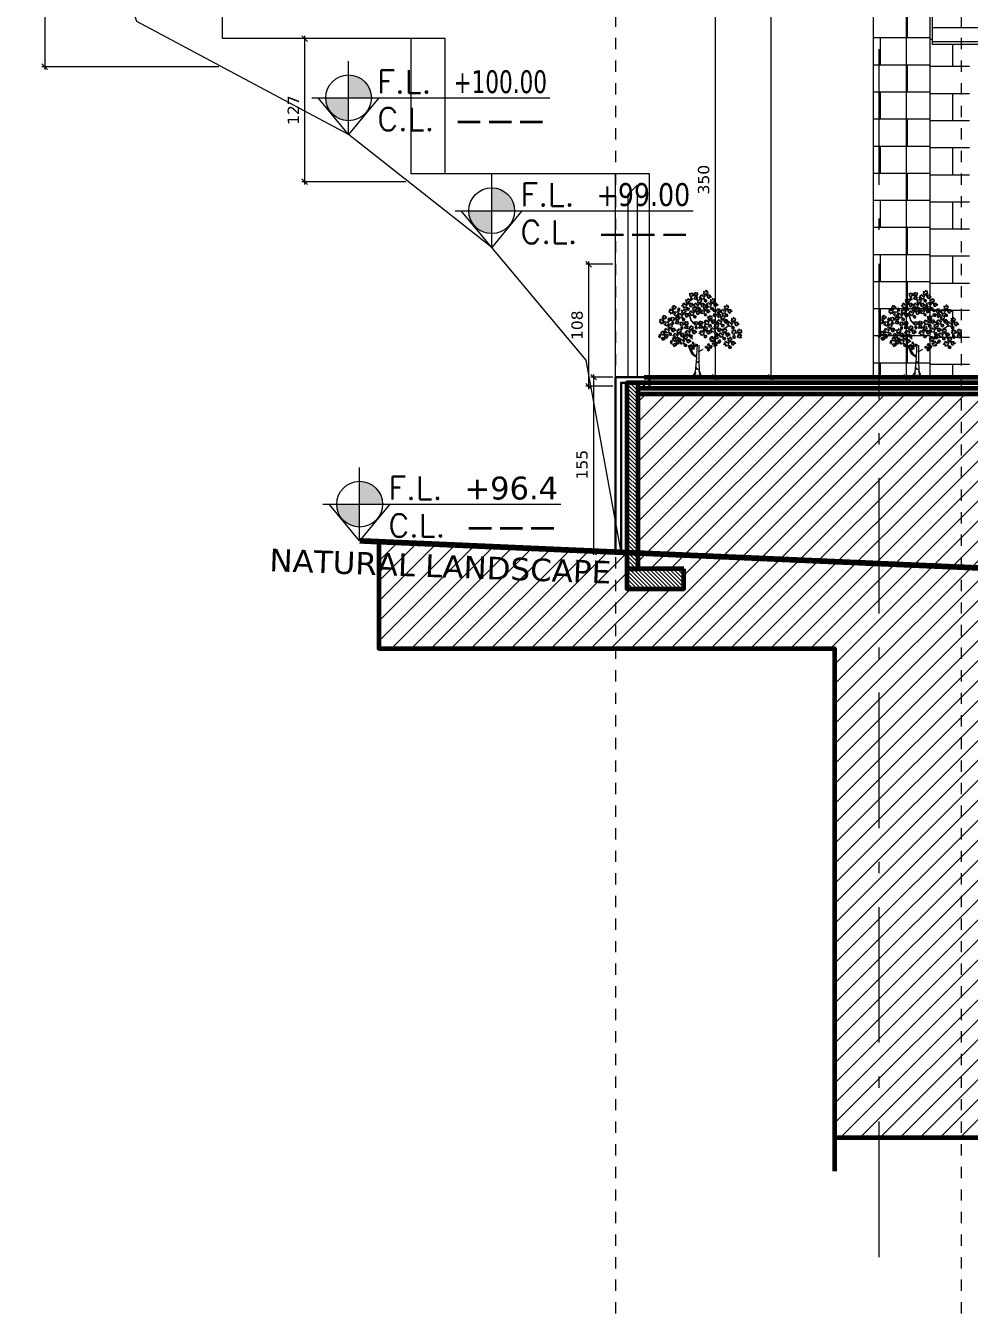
# Model space of a CAD drawing. Header units: inches. Extents: x -48 to 777, y -156 to 510.
# Drawn here: x 677.31 to 685.67, y -58.64 to -47.2 of the extents above; entities that cross this region are included whole.
import ezdxf
from ezdxf.enums import TextEntityAlignment as Align

# ---------------------------------------------------------------- set-up
doc = ezdxf.new("R2010")
doc.units = ezdxf.units.IN
doc.header["$MEASUREMENT"] = 0
for name, pattern in [('ACAD_ISO10W100', [18, 12, -3, 0, -3]), ('HIDDEN', [0.375, 0.25, -0.125]), ('NUHA', [1.45, 0.75, -0.25, 0.2, -0.25])]:
    doc.linetypes.add(name, pattern=pattern)
doc.layers.get('Defpoints').update_dxf_attribs({"lineweight": 5})
for name, color, linetype, lineweight in [('A-AXIS ST', 251, 'ACAD_ISO10W100', 5), ('A-DIM', 9, 'Continuous', 5), ('A-HIDDEN', 254, 'HIDDEN', 5), ('A-PILLARS', 1, 'Continuous', 60), ('A-PLANTS', 3, 'Continuous', 5), ('A-PROJECTION2', 5, 'Continuous', 20), ('A-SIGNS1', 20, 'Continuous', 15), ('A-SIGNS2', 30, 'Continuous', 15), ('A-TEXT', 50, 'Continuous', 15), ('C-STONE', 42, 'Continuous', 30), ('D-METAL', 156, 'Continuous', 20), ('D-STONE', 52, 'Continuous', 20), ('D-WOOD', 32, 'Continuous', 20), ('H-PILLARS', 61, 'Continuous', 5), ('H-WOOD', 26, 'Continuous', 5)]:
    doc.layers.add(name, color=color, linetype=linetype, lineweight=lineweight)
doc.layers.add('H-STONE', color=7, linetype='Continuous', lineweight=5, true_color=0xc8bd6a)
doc.layers.add('HH-DARK GREY', color=7, linetype='Continuous', lineweight=5, true_color=0x404040)
doc.styles.add('ROMAND', font='verdana.ttf')
doc.styles.add('ROMANS', font='romans__.ttf', dxfattribs={"height": 0.14})
doc.dimstyles.new('M-1.50', dxfattribs={"dimtxt": 0.1, "dimasz": 0.05, "dimexe": 0.025, "dimexo": 0.025, "dimgap": 0.05, "dimtad": 1, "dimlfac": 100, "dimrnd": 0.5, "dimzin": 9, "dimdsep": 46, "dimtxsty": 'ROMAND', "dimblk": 'OBLIQUE', "dimcen": 1, "dimdle": 0.025, "dimclrd": 256, "dimclre": 256, "dimclrt": 2, "dimadec": 0, "dimazin": 0, "dimtfac": 0.666667, "dimtmove": 2, "dimatfit": 3, "dimfxl": 0.04, "dimtolj": 1, "dimtzin": 5, "dimlwd": -1, "dimlwe": -1, "dimarcsym": 0})

# ---------------------------------------------------------------- blocks, each defined once
blk = doc.blocks.new('DRC-LEF11')
for points in [[(-325, -375), (-466, 246), (-1031, 401), (-1313, -220), (-1736, 655), (-2512, 105), (-1962, -474), (-2554, -502), (-2526, -855), (-1553, -912), (-1680, -1731), (-1383, -898), (-904, -1406), (-255, -968), (-960, -488)], [(-417, 1201), (-1003, 888), (-1201, 1883), (-369, 1747), (-799, 2129), (-683, 2586), (-117, 2558), (-83, 2361), (183, 2279), (128, 1856), (769, 1999), (639, 1297), (67, 1454), (387, 888), (81, 1263), (-144, 608), (-703, 676)], [(2388, 1443), (2085, 1029), (2097, 1454), (1689, 1326), (1881, 801), (1514, 912), (1881, 685), (1607, 352), (1736, 37), (2056, 236), (2155, 580), (2178, 107), (2575, 142), (2511, 294), (2802, 311), (2435, 807), (2808, 964)], [(1593, -1462), (1791, -2436), (1269, -2493), (1170, -1900), (747, -2451), (-57, -1843), (789, -1236), (154, -1067), (253, -291), (1226, -615), (1621, -262), (2158, -700), (1678, -1293), (2355, -1618)]]:
    blk.add_lwpolyline(points, close=True)
blk = doc.blocks.new('Trf21')
for p, q in [((-0.088, 0.721), (-0.071, 0.665)), ((-0.087, 0.727), (-0.066, 0.667)), ((-0.071, 0.665), (-0.034, 0.628)), ((-0.066, 0.667), (-0.019, 0.627)), ((0.097, 0.63), (0.07, 0.541)), ((-0.128, 0.511), (-0.05, 0.451)), ((0.371, 0.6), (0.306, 0.557)), ((0.001, 0.247), (0.007, 0.388)), ((0.021, 0.296), (0.075, 0.326)), ((0.026, 0.193), (0.029, 0.375)), ((-0.017, 0.057), (-0.001, 0.225)), ((0.032, 0.07), (0.026, 0.193)), ((-0.032, 0.01), (-0.112, 0.016)), ((-0.045, 0.009), (-0.017, 0.057)), ((-0.042, 0.034), (0.003, 0.004)), ((-0.013, 0.047), (-0.032, 0.01)), ((-0.021, 0.004), (0.008, 0.026)), ((-0.001, 0.01), (0.092, -0.007)), ((0.003, 0.004), (0.037, 0.028)), ((0.025, 0.071), (0.045, 0.002)), ((0.056, -0.001), (0.032, 0.07)), ((0.092, -0.007), (0.163, 0.004))]:
    blk.add_line(p, q)
for points in [[(0.099, 0.625), (0.081, 0.552)], [(-0.128, 0.511), (-0.083, 0.47)], [(-0.101, 0.372), (-0.041, 0.269), (-0.001, 0.247)], [(0.005, 0.225), (-0.055, 0.266), (-0.101, 0.372)]]:
    blk.add_lwpolyline(points)
for centre, radius, start, end in [((0.008, 0.2), 0.0222, 233.6562, 325.635), ((0.006, 0.196), 0.0222, 238.7333, 337.3259), ((0.018, 0.125), 0.0346, 210.3847, 292.3327), ((0.018, 0.128), 0.0346, 210.3847, 292.3327)]:
    blk.add_arc(centre, radius, start, end)
for p, xscale, yscale, zscale, rotation in [((-0.106, 0.858), 2.43302399999876e-05, 2.43302399999876e-05, 2.43302399999876e-05, 251.5650511771555), ((-0.032, 0.956), 2.027520000000564e-05, 2.027520000000564e-05, 2.027520000000564e-05, 206.5650511770604), ((0.031, 0.858), 2.43302399999876e-05, 2.43302399999876e-05, 2.43302399999876e-05, 251.5650511771555), ((0.104, 0.957), 2.433023999999771e-05, 2.433023999999771e-05, 2.433023999999771e-05, 249.2089462000762), ((0.182, 0.861), 2.433023999999771e-05, 2.433023999999771e-05, 2.433023999999771e-05, 249.2089462000762), ((-0.266, 0.78), 2.433024000002827e-05, 2.433024000002827e-05, 2.433024000002827e-05, 355.8174267607223), ((-0.156, 0.736), 2.433023999999771e-05, 2.433023999999771e-05, 2.433023999999771e-05, 249.2089462000762), ((-0.024, 0.767), 2.43302399999876e-05, 2.43302399999876e-05, 2.43302399999876e-05, 251.5650511771555), ((0.101, 0.78), 2.027520000001363e-05, 2.027520000001363e-05, 2.027520000001363e-05, 251.2400569682416), ((0.24, 0.75), 2.027519999997771e-05, 2.027519999997771e-05, 2.027519999997771e-05, 116.5650511769465), ((0.35, 0.784), 2.43302399999876e-05, 2.43302399999876e-05, 2.43302399999876e-05, 251.5650511771555), ((-0.38, 0.664), 2.433024000002827e-05, 2.433024000002827e-05, 2.433024000002827e-05, 355.8174267607223), ((-0.316, 0.561), 2.43302399999876e-05, 2.43302399999876e-05, 2.43302399999876e-05, 251.5650511771555), ((-0.252, 0.669), 2.027520000000564e-05, 2.027520000000564e-05, 2.027520000000564e-05, 206.5650511770604), ((-0.144, 0.613), 2.027520000000564e-05, 2.027520000000564e-05, 2.027520000000564e-05, 206.5650511770604), ((-0.069, 0.538), 2.43302399999876e-05, 2.43302399999876e-05, 2.43302399999876e-05, 251.5650511771555), ((0.025, 0.617), 2.027520000000564e-05, 2.027520000000564e-05, 2.027520000000564e-05, 206.5650511770604), ((0.099, 0.534), 2.43302399999876e-05, 2.43302399999876e-05, 2.43302399999876e-05, 251.5650511771555), ((0.154, 0.66), 2.43302399999876e-05, 2.43302399999876e-05, 2.43302399999876e-05, 251.5650511771555), ((0.228, 0.566), 2.433023999999771e-05, 2.433023999999771e-05, 2.433023999999771e-05, 249.2089462000762), ((0.305, 0.663), 2.43302399999876e-05, 2.43302399999876e-05, 2.43302399999876e-05, 251.5650511771555), ((0.43, 0.635), 2.433023999999771e-05, 2.433023999999771e-05, 2.433023999999771e-05, 249.2089462000762), ((-0.392, 0.483), 2.027519999995158e-05, 2.027519999995158e-05, 2.027519999995158e-05, 161.5699608730971), ((-0.256, 0.411), 2.027519999995158e-05, 2.027519999995158e-05, 2.027519999995158e-05, 161.5699608730971), ((-0.211, 0.503), 2.43302399999876e-05, 2.43302399999876e-05, 2.43302399999876e-05, 251.5650511771555), ((-0.137, 0.43), 2.43302399999876e-05, 2.43302399999876e-05, 2.43302399999876e-05, 251.5650511771555), ((0.213, 0.434), 2.433024000000841e-05, 2.433024000000841e-05, 2.433024000000841e-05, 324.0436233204519), ((0.325, 0.509), 2.433023999999771e-05, 2.433023999999771e-05, 2.433023999999771e-05, 249.2089462000762), ((0.39, 0.406), 2.43302399999876e-05, 2.43302399999876e-05, 2.43302399999876e-05, 251.5650511771555), ((0.48, 0.512), 2.433024000003196e-05, 2.433024000003196e-05, 2.433024000003196e-05, 206.2009624171324), ((-0.046, 0.364), 1.520639999998978e-05, 1.520639999998978e-05, 1.520639999998978e-05, 71.5650511771524), ((0.138, 0.347), 1.520639999998978e-05, 1.520639999998978e-05, 1.520639999998978e-05, 71.5650511771524)]:
    blk.add_blockref('DRC-LEF11', p, dxfattribs=dict(xscale=xscale, yscale=yscale, zscale=zscale, rotation=rotation))
blk = doc.blocks.new('GXFHGCGFCD')
at = {"layer": 'A-SIGNS1', "linetype": 'NUHA'}
h = blk.add_hatch(color=256, dxfattribs=at)
h.paths.add_polyline_path([(90.3819, 61.3301), (90.3819, 61.1701), (90.5419, 61.1701, 0.414214)])
h.paths.add_polyline_path([(90.3819, 61.1701), (90.2219, 61.1701, 0.414214), (90.3819, 61.0101)])
at = {"layer": 'A-SIGNS1'}
for p, q in [((90.3819, 60.9141), (90.3819, 61.4261)), ((90.1259, 61.1701), (91.7898, 61.1701))]:
    blk.add_line(p, q, dxfattribs=at)
blk.add_circle((90.3819, 61.1701), 0.16, dxfattribs=at)
blk = doc.blocks.new('DGXFHXFGDFD')
at = {"layer": 'A-SIGNS1'}
blk.add_blockref('GXFHGCGFCD', (0, 0), dxfattribs=at)
at = {"layer": 'A-SIGNS2', "linetype": 'NUHA', "style": 'ROMANS'}
for s, p in [('F.L.', (90.5835, 61.2031)), ('C.L.', (90.5835, 60.9413))]:
    blk.add_text(s, height=0.16, dxfattribs=at).set_placement(p)
at = {"layer": 'A-SIGNS2', "style": 'ROMANS', "width": 0.910135, "flags": 4}
for tag, p, p2 in [('NIV.FINI', (91.1159, 61.2031), (91.7898, 61.2031)), ('NIV.BETON', (91.1159, 60.9413), (91.7898, 60.9413))]:
    blk.add_attdef(tag, text='', height=0.16, dxfattribs=at).set_placement(p, p2, align=Align.FIT)
blk = doc.blocks.new('_Oblique')
at = {"color": 0, "linetype": 'ByBlock', "lineweight": -2}
blk.add_line((-0.5, -0.5), (0.5, 0.5), dxfattribs=at)
blk = doc.blocks.new('*D2273')
at = {"layer": 'A-DIM', "transparency": 16777216}
for p, q in [((684.798, -40.31), (683.89, -40.31)), ((683.915, -40.285), (683.915, -50.335)), ((684.648, -50.31), (683.89, -50.31))]:
    blk.add_line(p, q, dxfattribs=at)
at = {"layer": 'Defpoints', "color": 0, "transparency": 16777216}
for p in [(684.823, -40.31), (683.915, -50.31), (684.673, -50.31)]:
    blk.add_point(p, dxfattribs=at)
at = {"layer": 'A-DIM', "transparency": 16777216, "xscale": 0.05, "yscale": 0.05, "zscale": 0.05}
for p, rotation in [((683.915, -40.31), 90), ((683.915, -50.31), 270)]:
    blk.add_blockref('_Oblique', p, dxfattribs=dict(at, rotation=rotation))
at = {"layer": 'A-DIM', "color": 2, "transparency": 16777216, "insert": (683.813, -45.31), "char_height": 0.1, "attachment_point": 5, "rotation": 90, "style": 'ROMAND'}
blk.add_mtext('\\A1;1000', dxfattribs=at)
blk = doc.blocks.new('*D2291')
at = {"layer": 'A-DIM', "transparency": 16777216}
for p, q in [((685.298, -38.51), (685.091, -38.51)), ((685.116, -50.335), (685.116, -38.485)), ((684.848, -50.31), (685.141, -50.31))]:
    blk.add_line(p, q, dxfattribs=at)
at = {"layer": 'Defpoints', "color": 0, "transparency": 16777216}
for p in [(685.116, -38.51), (685.323, -38.51), (684.823, -50.31)]:
    blk.add_point(p, dxfattribs=at)
at = {"layer": 'A-DIM', "transparency": 16777216, "xscale": 0.05, "yscale": 0.05, "zscale": 0.05}
for p, rotation in [((685.116, -38.51), 90), ((685.116, -50.31), 270)]:
    blk.add_blockref('_Oblique', p, dxfattribs=dict(at, rotation=rotation))
at = {"layer": 'A-DIM', "color": 2, "transparency": 16777216, "insert": (685.014, -44.41), "char_height": 0.1, "attachment_point": 5, "rotation": 90, "style": 'ROMAND'}
blk.add_mtext('\\A1;1180', dxfattribs=at)
blk = doc.blocks.new('*D2302')
at = {"layer": 'A-DIM', "transparency": 16777216}
for p, q in [((683.421, -46.785), (683.421, -50.335)), ((683.499, -46.81), (683.396, -46.81)), ((683.596, -50.31), (683.396, -50.31))]:
    blk.add_line(p, q, dxfattribs=at)
at = {"layer": 'Defpoints', "color": 0, "transparency": 16777216}
for p in [(683.524, -46.81), (683.421, -50.31), (683.621, -50.31)]:
    blk.add_point(p, dxfattribs=at)
at = {"layer": 'A-DIM', "transparency": 16777216, "xscale": 0.05, "yscale": 0.05, "zscale": 0.05}
for p, rotation in [((683.421, -46.81), 90), ((683.421, -50.31), 270)]:
    blk.add_blockref('_Oblique', p, dxfattribs=dict(at, rotation=rotation))
at = {"layer": 'A-DIM', "color": 2, "transparency": 16777216, "insert": (683.319, -48.56), "char_height": 0.1, "attachment_point": 5, "rotation": 90, "style": 'ROMAND'}
blk.add_mtext('\\A1;350', dxfattribs=at)
blk = doc.blocks.new('*D2303')
at = {"layer": 'A-DIM', "transparency": 16777216}
for p, q in [((682.3, -50.415), (682.3, -49.285)), ((682.513, -49.31), (682.275, -49.31)), ((682.513, -50.39), (682.275, -50.39))]:
    blk.add_line(p, q, dxfattribs=at)
at = {"layer": 'Defpoints', "color": 0, "transparency": 16777216}
for p in [(682.3, -49.31), (682.538, -49.31), (682.538, -50.39)]:
    blk.add_point(p, dxfattribs=at)
at = {"layer": 'A-DIM', "transparency": 16777216, "xscale": 0.05, "yscale": 0.05, "zscale": 0.05}
for p, rotation in [((682.3, -49.31), 90), ((682.3, -50.39), 270)]:
    blk.add_blockref('_Oblique', p, dxfattribs=dict(at, rotation=rotation))
at = {"layer": 'A-DIM', "color": 2, "transparency": 16777216, "insert": (682.198, -49.85), "char_height": 0.1, "attachment_point": 5, "rotation": 90, "style": 'ROMAND'}
blk.add_mtext('\\A1;108', dxfattribs=at)
blk = doc.blocks.new('*D2304')
at = {"layer": 'A-DIM', "transparency": 16777216}
for p, q in [((680.703, -47.31), (679.759, -47.31)), ((679.784, -47.285), (679.784, -48.604)), ((680.68, -48.579), (679.759, -48.579))]:
    blk.add_line(p, q, dxfattribs=at)
at = {"layer": 'Defpoints', "color": 0, "transparency": 16777216}
for p in [(680.728, -47.31), (679.784, -48.579), (680.705, -48.579)]:
    blk.add_point(p, dxfattribs=at)
at = {"layer": 'A-DIM', "transparency": 16777216, "xscale": 0.05, "yscale": 0.05, "zscale": 0.05}
for p, rotation in [((679.784, -47.31), 90), ((679.784, -48.579), 270)]:
    blk.add_blockref('_Oblique', p, dxfattribs=dict(at, rotation=rotation))
at = {"layer": 'A-DIM', "color": 2, "transparency": 16777216, "insert": (679.683, -47.944), "char_height": 0.1, "attachment_point": 5, "rotation": 90, "style": 'ROMAND'}
blk.add_mtext('\\A1;127', dxfattribs=at)
blk = doc.blocks.new('*D2305')
at = {"layer": 'A-DIM', "transparency": 16777216}
for p, q in [((679.032, -46.16), (677.457, -46.16)), ((677.482, -46.135), (677.482, -47.585)), ((679.024, -47.56), (677.457, -47.56))]:
    blk.add_line(p, q, dxfattribs=at)
at = {"layer": 'Defpoints', "color": 0, "transparency": 16777216}
for p in [(679.057, -46.16), (677.482, -47.56), (679.049, -47.56)]:
    blk.add_point(p, dxfattribs=at)
at = {"layer": 'A-DIM', "transparency": 16777216, "xscale": 0.05, "yscale": 0.05, "zscale": 0.05}
for p, rotation in [((677.482, -46.16), 90), ((677.482, -47.56), 270)]:
    blk.add_blockref('_Oblique', p, dxfattribs=dict(at, rotation=rotation))
at = {"layer": 'A-DIM', "color": 2, "transparency": 16777216, "insert": (677.38, -46.86), "char_height": 0.1, "attachment_point": 5, "rotation": 90, "style": 'ROMAND'}
blk.add_mtext('\\A1;140', dxfattribs=at)
blk = doc.blocks.new('*D2345')
at = {"layer": 'A-DIM', "transparency": 16777216}
for p, q in [((682.513, -50.31), (682.318, -50.31)), ((682.343, -50.285), (682.343, -51.884)), ((682.513, -51.859), (682.318, -51.859))]:
    blk.add_line(p, q, dxfattribs=at)
at = {"layer": 'Defpoints', "color": 0, "transparency": 16777216}
for p in [(682.538, -50.31), (682.343, -51.859), (682.538, -51.859)]:
    blk.add_point(p, dxfattribs=at)
at = {"layer": 'A-DIM', "transparency": 16777216, "xscale": 0.05, "yscale": 0.05, "zscale": 0.05}
for p, rotation in [((682.343, -50.31), 90), ((682.343, -51.859), 270)]:
    blk.add_blockref('_Oblique', p, dxfattribs=dict(at, rotation=rotation))
at = {"layer": 'A-DIM', "color": 2, "transparency": 16777216, "insert": (682.241, -51.085), "char_height": 0.1, "attachment_point": 5, "rotation": 90, "style": 'ROMAND'}
blk.add_mtext('\\A1;155', dxfattribs=at)

msp = doc.modelspace()

# ---------------------------------------------------------------- hatches: boundary and pattern name
at = {"layer": 'H-PILLARS'}
h = msp.add_hatch(dxfattribs=at)
h.set_pattern_fill('ANSI31', color=256, scale=0.2, angle=90)
h.set_pattern_definition([(135, (-102.330036, 71.579498), (-0.0176776695, -0.0176776695), [])])
h.paths.add_polyline_path([(682.63779, -52.00825), (682.73779, -52.00825), (682.73779, -50.35983), (682.63779, -50.35983)])
h = msp.add_hatch(dxfattribs=at)
h.set_pattern_fill('ANSI31', color=256, scale=0.2, angle=90)
h.set_pattern_definition([(135, (-166.506588, 6.435395), (-0.0176776695, -0.0176776695), [])])
h.paths.add_polyline_path([(682.63779, -52.18416), (683.14234, -52.18416), (683.14234, -52.00825), (682.63779, -52.00825)])
at = {"layer": 'H-STONE'}
h = msp.add_hatch(dxfattribs=at)
h.set_pattern_fill('AR-B816', color=256, scale=0.03)
h.set_pattern_definition([(0, (-130.71366, 6.4438), (0, 0.24), []), (90, (-130.71366, 6.4438), (-0.24, 0.24), [0.24, -0.24])])
h.paths.add_polyline_path([(685.67293, -40.68483), (685.40002, -40.68483), (685.40002, -40.23483), (685.67293, -40.23483), (685.67293, -40.20983), (687.22293, -40.20983), (687.22293, -38.50983), (685.32293, -38.50983), (685.32293, -50.30983), (685.67293, -50.30983), (685.67293, -47.35983), (685.34293, -47.35983), (685.34293, -46.90983), (685.67293, -46.90983), (685.67293, -44.00983), (685.34293, -44.00983), (685.34293, -43.55983), (685.67293, -43.55983)])
h = msp.add_hatch(dxfattribs=at)
h.set_pattern_fill('AR-B816', color=256, scale=0.03)
h.set_pattern_definition([(0, (545.2052, -51.86235), (0, 0.24), []), (90, (545.2052, -51.86235), (-0.24, 0.24), [0.24, -0.24])])
h.paths.add_polyline_path([(685.32293, -40.20983), (684.82293, -40.20983), (684.82293, -50.30983), (685.32293, -50.30983)])
at = {"layer": 'H-WOOD'}
h = msp.add_hatch(dxfattribs=at)
h.set_pattern_fill('ANSI31', color=256, angle=135)
h.set_pattern_definition([(180, (530.6252, -55.21235), (-3e-17, -0.125), [])])
h.paths.add_polyline_path([(685.34293, -46.90983), (685.34293, -47.35983), (688.12293, -47.35983), (688.12293, -46.90983)])
at = {"layer": 'HH-DARK GREY'}
h = msp.add_hatch(dxfattribs=at)
h.set_pattern_fill('ANSI31', color=256)
h.set_pattern_definition([(45, (545.0552, -51.56235), (-0.08838835, 0.08838835), [])])
h.paths.add_polyline_path([(688.17293, -50.55467), (688.17293, -50.45983), (682.73779, -50.45983), (682.73779, -52.00825), (683.03779, -52.00825), (683.14234, -52.00825), (683.14234, -52.18416), (682.63779, -52.18416), (682.63779, -51.90054), (682.63779, -51.86356), (680.44112, -51.7673), (680.44112, -52.71343), (684.47763, -52.71343), (684.47763, -57.04484), (707.31282, -57.04484), (707.31282, -52.81389), (705.42293, -52.74489), (705.42293, -52.82181), (705.72293, -52.82181), (705.82748, -52.82181), (705.82748, -52.99772), (705.22293, -52.99772), (705.22293, -52.82181), (705.22293, -50.45983), (700.97293, -50.45983), (700.97293, -50.30983), (700.97293, -54.45983), (700.97293, -54.70983), (701.42534, -54.70983), (701.42534, -55.20983), (700.27534, -55.20983), (700.27534, -54.70983), (700.22293, -54.70983), (688.88341, -54.70983), (688.88341, -55.20983), (687.73341, -55.20983), (687.73341, -54.70983), (688.17293, -54.70983), (688.17293, -54.45983)])

# ---------------------------------------------------------------- linework, layer by layer
at = {"layer": 'A-AXIS ST', "ltscale": 0.1}
msp.add_line((684.87293, -58.10497), (684.87293, -32.2505), dxfattribs=at)
at = {"layer": 'A-HIDDEN', "ltscale": 0.4}
for p, q in [((682.53779, -33.7051), (682.53779, -58.63762)), ((685.60096, -33.7051), (685.60096, -58.63762))]:
    msp.add_line(p, q, dxfattribs=at)
at = {"layer": 'A-HIDDEN', "const_width": 0.05}
msp.add_lwpolyline([(682.63779, -51.86356), (689.39884, -52.15983), (705.47293, -52.74671)], dxfattribs=at)
at = {"layer": 'A-PILLARS'}
msp.add_line((682.79306, -50.30983), (688.17293, -50.30983), dxfattribs=at)
msp.add_lwpolyline([(682.63779, -52.00825), (682.73779, -52.00825), (682.73779, -50.35983), (682.63779, -50.35983)], close=True, dxfattribs=at)
for points in [[(688.17293, -50.35983), (682.73779, -50.35983)], [(683.36798, -50.40983), (682.73779, -50.40983)], [(688.17293, -50.40983), (682.73779, -50.40983)], [(688.17293, -50.45983), (682.73779, -50.45983)], [(680.44112, -51.7673), (680.44112, -52.71343), (684.47763, -52.71343), (684.47763, -57.34484)], [(683.14234, -52.00825), (683.03779, -52.00825), (682.63779, -52.00825), (682.63779, -52.18416), (683.14234, -52.18416), (683.14234, -52.00825), (683.14234, -52.00825)], [(684.47763, -57.04484), (707.31282, -57.04484), (707.31282, -52.81389)]]:
    msp.add_lwpolyline(points, dxfattribs=at)
at = {"layer": 'A-PILLARS', "const_width": 0.05}
msp.add_lwpolyline([(680.27069, -51.75983), (682.63779, -51.86356)], dxfattribs=at)
at = {"layer": 'A-PROJECTION2'}
msp.add_line((684.82293, -50.30983), (684.82293, -40.20983), dxfattribs=at)
at = {"layer": 'A-SIGNS1'}
for points in [[(680.44083, -47.83543), (680.17293, -48.15983), (679.90293, -47.83543)], [(681.70927, -48.83543), (681.44137, -49.15983), (681.17136, -48.83543)], [(680.53859, -51.43543), (680.27069, -51.75983), (680.00068, -51.43543)]]:
    msp.add_lwpolyline(points, dxfattribs=at)
at = {"layer": 'C-STONE'}
for points in [[(682.53779, -51.85918), (682.53779, -50.30983), (682.83779, -50.30983), (682.83779, -50.40983)], [(682.58779, -51.86137), (682.58779, -50.35983), (682.78779, -50.35983), (682.78779, -50.40983)]]:
    msp.add_lwpolyline(points, dxfattribs=at)
at = {"layer": 'D-METAL'}
msp.add_lwpolyline([(682.64894, -50.30983), (682.64894, -48.68983), (682.72894, -48.60983), (682.72894, -50.30983)], dxfattribs=at)
at = {"layer": 'D-STONE'}
msp.add_line((685.32293, -38.50983), (685.32293, -50.30983), dxfattribs=at)
for points in [[(692.87293, -50.30983), (682.53779, -50.30983), (682.53779, -48.50983), (680.72754, -48.50983), (680.72754, -47.30983), (679.05664, -47.30983), (679.05664, -46.15983)], [(682.58779, -51.86137), (682.27708, -50.15983), (681.44137, -49.15983), (680.17293, -48.15983), (678.29861, -47.15983), (678.04472, -46.35983)], [(682.83779, -50.30983), (682.83779, -48.50983), (681.02754, -48.50983), (681.02754, -47.30983), (679.35664, -47.30983)]]:
    msp.add_lwpolyline(points, dxfattribs=at)
at = {"layer": 'D-WOOD'}
msp.add_lwpolyline([(688.12293, -46.90983), (685.34293, -46.90983), (685.34293, -47.35983), (688.12293, -47.35983)], close=True, dxfattribs=at)

# ---------------------------------------------------------------- block references
at = {"layer": 'A-PLANTS', "xscale": 0.75, "yscale": 0.75, "zscale": 0.75}
for p in [(683.25826, -50.30765), (685.20426, -50.30765)]:
    msp.add_blockref('Trf21', p, dxfattribs=at)
at = {"layer": 'A-SIGNS1'}
ref = msp.add_blockref('DGXFHXFGDFD', (565.64103, -125.35019), dxfattribs=dict(at, xscale=1.267200000000003, yscale=1.267200000000003, zscale=1.267200000000003))
ref.add_attrib('NIV.FINI', '+100.00', dxfattribs={"layer": 'A-SIGNS2', "height": 0.202752, "style": 'ROMAND', "width": 0.680836}).set_placement((681.10305, -47.79358), (681.93102, -47.79358), align=Align.FIT)
ref.add_attrib('NIV.BETON', '---', dxfattribs={"layer": 'A-SIGNS2', "height": 0.202752, "style": 'ROMAND', "width": 2.179409}).set_placement((681.10305, -48.12535), (681.93102, -48.12535), align=Align.FIT)
ref = msp.add_blockref('DGXFHXFGDFD', (566.90947, -126.35019), dxfattribs=dict(at, xscale=1.267200000000003, yscale=1.267200000000003, zscale=1.267200000000003))
ref.add_attrib('NIV.FINI', '+99.00', dxfattribs={"layer": 'A-SIGNS2', "height": 0.202752, "style": 'ROMAND', "width": 0.797031}).set_placement((682.37148, -48.79358), (683.19945, -48.79358), align=Align.FIT)
ref.add_attrib('NIV.BETON', '---', dxfattribs={"layer": 'A-SIGNS2', "height": 0.202752, "style": 'ROMAND', "width": 2.179409}).set_placement((682.37148, -49.12535), (683.19945, -49.12535), align=Align.FIT)
ref = msp.add_blockref('DGXFHXFGDFD', (565.73879, -128.95019), dxfattribs=dict(at, xscale=1.267200000000003, yscale=1.267200000000003, zscale=1.267200000000003))
ref.add_attrib('NIV.FINI', '+96.4', dxfattribs={"layer": 'A-SIGNS2', "height": 0.202752, "style": 'ROMAND', "width": 0.961048}).set_placement((681.20081, -51.39358), (682.02877, -51.39358), align=Align.FIT)
ref.add_attrib('NIV.BETON', '---', dxfattribs={"layer": 'A-SIGNS2', "height": 0.202752, "style": 'ROMAND', "width": 2.179409}).set_placement((681.20081, -51.72535), (682.02877, -51.72535), align=Align.FIT)

# ---------------------------------------------------------------- texts
at = {"layer": 'A-TEXT', "insert": (679.47629, -51.82864), "char_height": 0.2, "width": 96.1902511, "attachment_point": 1, "rotation": 357.909006, "style": 'ROMAND'}
msp.add_mtext('NATURAL LANDSCAPE', dxfattribs=at)

# ---------------------------------------------------------------- dimensions: what is measured, and where the dimension line sits
at = {"layer": 'A-DIM'}
for base, p1, p2, picture, middle in [((685.11587, -38.50983), (684.82293, -50.30983), (685.32293, -38.50983), '*D2291', (685.01359, -44.40983)), ((683.91512, -50.30983), (684.82293, -40.30983), (684.67293, -50.30983), '*D2273', (683.81307, -45.30983)), ((677.48161, -47.55992), (679.05664, -46.15983), (679.0485, -47.55992), '*D2305', (677.37956, -46.85988)), ((683.42123, -50.30983), (683.52412, -46.80983), (683.62143, -50.30983), '*D2302', (683.31915, -48.55983)), ((679.78391, -48.57909), (680.72754, -47.30983), (680.70473, -48.57909), '*D2304', (679.68287, -47.94446)), ((682.3002, -49.30983), (682.53779, -50.38986), (682.53779, -49.30983), '*D2303', (682.19792, -49.84984)), ((682.342556, -51.859179), (682.537795, -50.309833), (682.537795, -51.859179), '*D2345', (682.241347, -51.084506))]:
    dim = msp.add_linear_dim(base=base, p1=p1, p2=p2, angle=90, dimstyle='M-1.50', dxfattribs=at)
    dim.commit()
    dim.dimension.update_dxf_attribs({"geometry": picture, "text_midpoint": middle})

doc.saveas('drawing.dxf')
